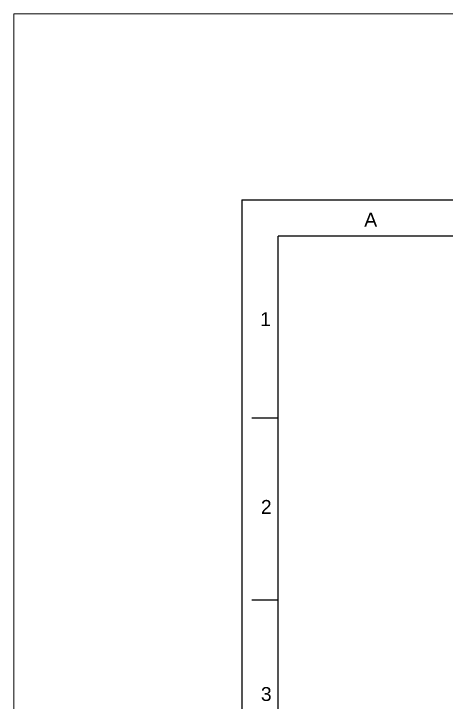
# Model space of a CAD drawing. Header units: millimetres. Extents: x 13495 to 14291, y -4366 to -3315.
# Drawn here: x 13494.5 to 13732, y -3693.4 to -3315 of the extents above; entities that cross this region are included whole.
import ezdxf

# ---------------------------------------------------------------- set-up
doc = ezdxf.new("R2010")
doc.units = ezdxf.units.MM
doc.header["$LTSCALE"] = 0.1
doc.layers.get('0').update_dxf_attribs({"lineweight": 15})
doc.layers.add('FORM', color=7, linetype='Continuous')
doc.styles.get("Standard").update_dxf_attribs({"font": 'arial.ttf'})

msp = doc.modelspace()

# ---------------------------------------------------------------- linework, layer by layer
msp.add_lwpolyline([(13494.544, -3315), (14291.177, -3315), (14291.177, -4365.947), (13494.544, -4365.947)], close=True)
at = {"layer": 'FORM', "color": 7, "linetype": 'Continuous'}
for p, q in [((13619.747, -3417.298), (14213.747, -3417.298)), ((13619.747, -3417.298), (13619.747, -4257.298)), ((14193.747, -3437.298), (13639.747, -3437.298)), ((13639.747, -3537.298), (13625.211, -3537.298)), ((13639.747, -3637.298), (13625.211, -3637.298))]:
    msp.add_line(p, q, dxfattribs=at)
at = {"layer": 'FORM', "linetype": 'Continuous'}
msp.add_line((13639.747, -4237.298), (13639.747, -3437.298), dxfattribs=at)

# ---------------------------------------------------------------- texts
at = {"layer": 'FORM', "char_height": 7.624, "attachment_point": 5}
for s, width, insert in [('A', 10, (13690.566, -3428.189)), ('1', 50, (13632.745, -3482.892)), ('2', 50, (13633.222, -3586.092)), ('3', 50, (13633.203, -3688.98))]:
    msp.add_mtext_dynamic_manual_height_columns(s, width=width, gutter_width=12.5, heights=[0], dxfattribs=dict(at, insert=insert))

doc.saveas('drawing.dxf')
